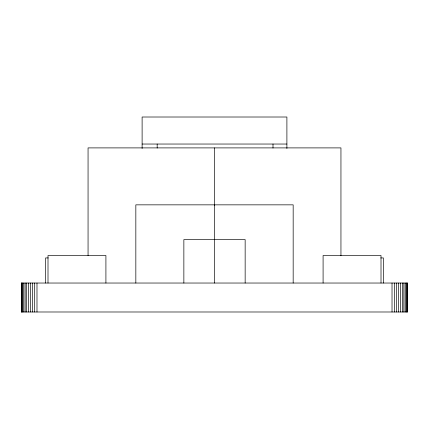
<?xml version="1.0" encoding="UTF-8"?>
<svg xmlns="http://www.w3.org/2000/svg" width="429" height="429" viewBox="0 0 429 429"><rect width="100%" height="100%" fill="white"/><g stroke="black" fill="none" stroke-linecap="round" stroke-linejoin="round"><path stroke-width="0.64" d="M21.45 311.99L21.461 283.033L407.55 283.033L407.55 311.99L21.45 311.99L21.461 283.033M88.058 255.604L88.058 147.898L340.948 147.898L340.948 255.754M214.505 205.432L214.505 147.898M142.112 144.037L286.899 144.037M48.252 257.936L45.592 257.936L45.592 283.033M380.759 257.936L383.419 257.936L383.419 283.033M407.4 283.033L407.4 311.99M406.944 283.033L406.944 311.99M406.193 283.033L406.193 311.99M405.158 283.033L405.158 311.99M403.861 283.033L403.861 311.99M402.322 283.033L402.322 311.99M400.563 283.033L400.563 311.99M398.621 283.033L398.621 311.99M396.525 283.033L396.525 311.99M394.315 283.033L394.315 311.99M392.026 283.033L392.026 311.99M381.006 283.033L381.006 255.523L323.091 255.523L323.091 283.033M293.168 283.033L293.168 204.847L135.837 204.847L135.837 283.033M286.899 148.493L286.899 117.01L142.112 117.01L142.112 148.493M273 144.037L273 148.059M245.152 283.033L245.152 239.597L183.859 239.597L183.859 283.033M214.505 204.847L214.505 283.033M157.17 144.037L157.17 148.059M105.915 283.033L105.915 255.523L48.005 255.523L48.005 283.033M36.985 283.033L36.985 311.99M34.695 283.033L34.695 311.99M32.481 283.033L32.481 311.99M30.389 283.033L30.389 311.99M28.443 283.033L28.443 311.99M26.689 283.033L26.689 311.99M25.15 283.033L25.15 311.99M23.852 283.033L23.852 311.99M22.817 283.033L22.817 311.99M22.067 283.033L22.067 311.99M21.611 283.033L21.611 311.99"/></g></svg>
